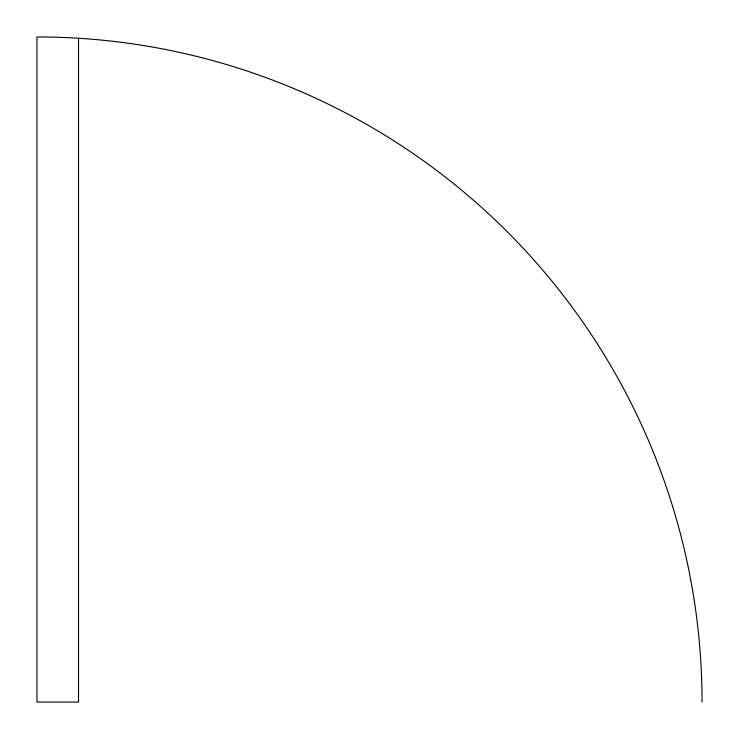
<?xml version="1.0" encoding="UTF-8"?>
<svg xmlns="http://www.w3.org/2000/svg" width="739" height="739" viewBox="0 0 739 739"><rect width="100%" height="100%" fill="white"/><g stroke="black" fill="none" stroke-linecap="round" stroke-linejoin="round"><path stroke-width="1.11" d="M78.519 38.252L78.519 702.05L36.95 702.05L36.95 36.95A665.1 665.1 0 0 1 702.05 702.05"/></g></svg>
